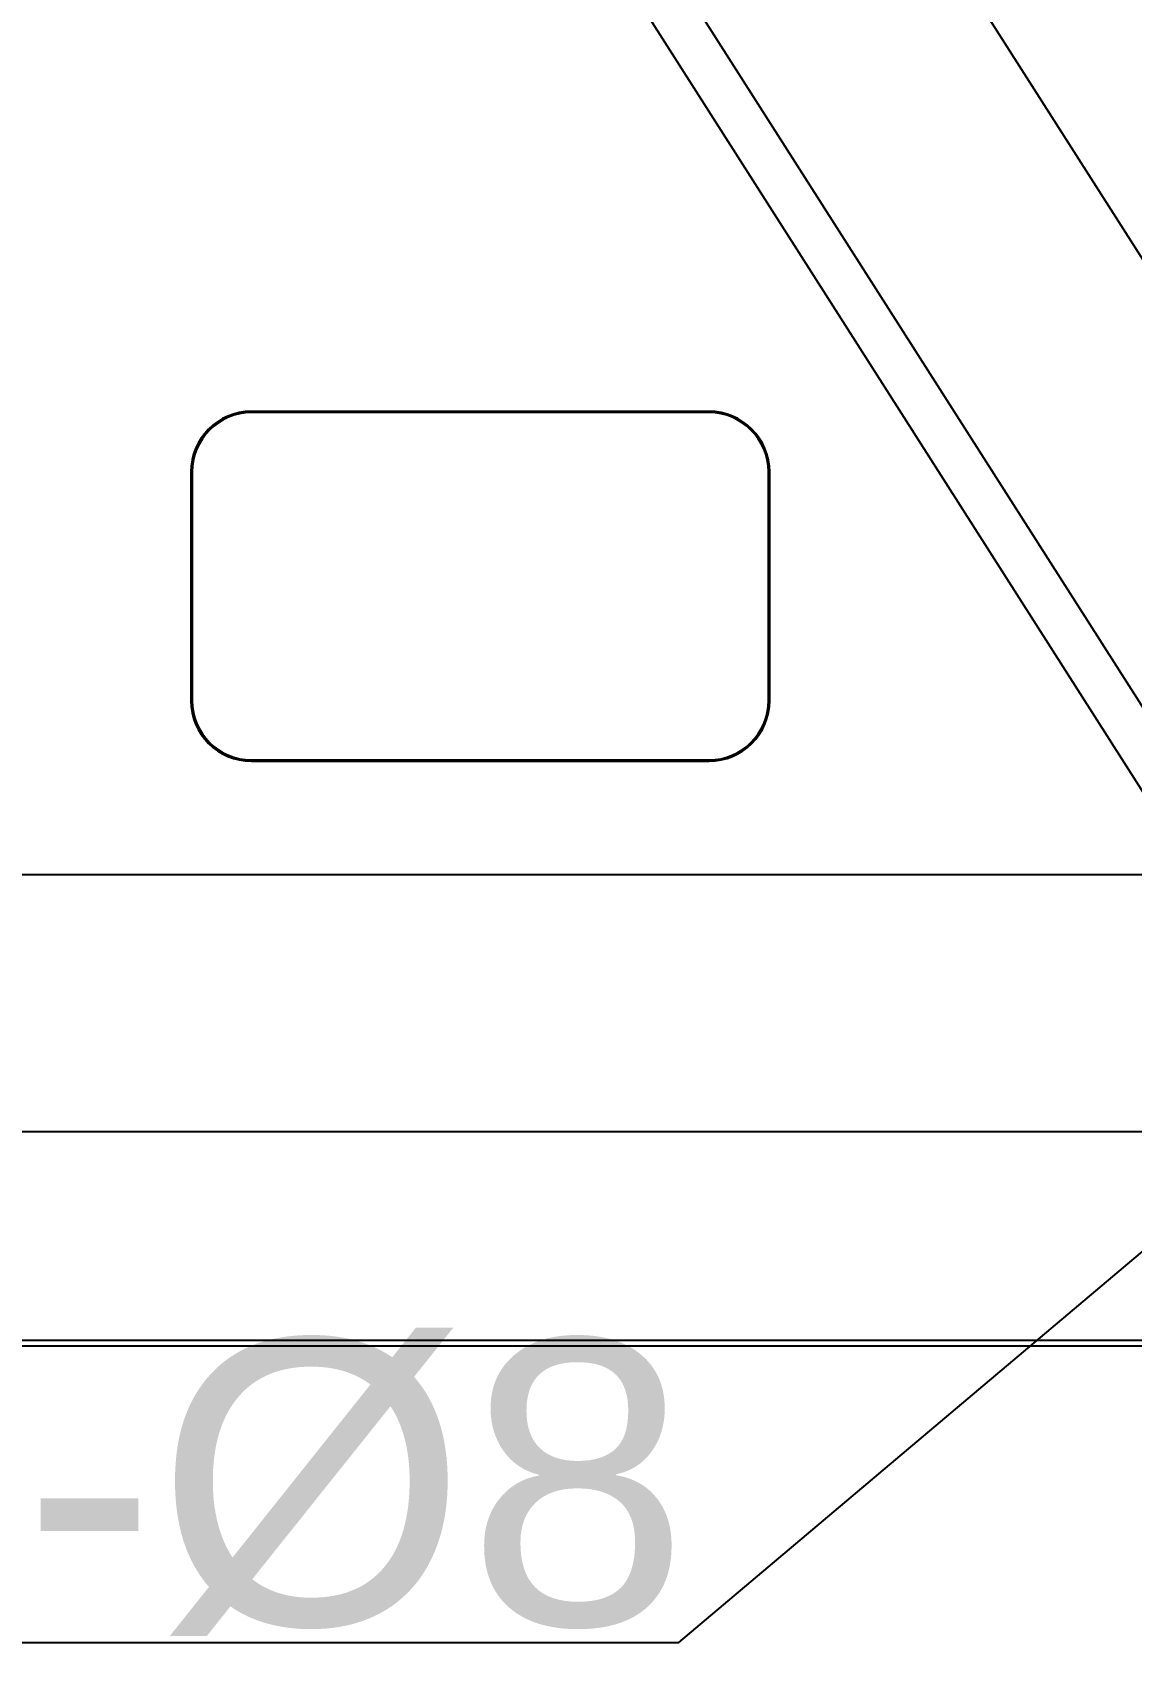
# Model space of a CAD drawing. Header units: millimetres. Extents: x 3299 to 14264, y 1863 to 5555.
# Drawn here: x 4894.5 to 4990.5, y 2472.7 to 2616.4 of the extents above; entities that cross this region are included whole.
import ezdxf

# ---------------------------------------------------------------- set-up
doc = ezdxf.new("R2010")
doc.units = ezdxf.units.MM
doc.styles.get("Standard").update_dxf_attribs({"font": 'arial.ttf'})
doc.dimstyles.new('缩小5倍', dxfattribs={"dimtxt": 25, "dimasz": 10, "dimexe": 0.18, "dimexo": 0.0625, "dimgap": 0.09, "dimtad": 1, "dimtoh": 1, "dimdec": 3, "dimzin": 9, "dimdsep": 46, "dimtxsty": 'Standard', "dimblk": '_FILLED', "dimcen": 0.09, "dimclrd": 256, "dimclre": 256, "dimclrt": 256, "dimazin": 2, "dimtfac": 1, "dimtdec": 3, "dimtofl": 0, "dimtmove": 0, "dimatfit": 3, "dimldrblk": '_FILLED', "dimfxl": 1, "dimtolj": 1, "dimtzin": 0, "dimarcsym": 0})

# ---------------------------------------------------------------- blocks, each defined once
blk = doc.blocks.new('_FILLED')
at = {"color": 0, "linetype": 'ByBlock'}
blk.add_solid([(0, 0), (-1, 0.15), (-1, -0.15)], dxfattribs=at)
blk = doc.blocks.new('*D150')
at = {"lineweight": -2, "transparency": 16777216}
for p, q in [((5011.24, 2526.52), (5011.42, 2526.52)), ((5011.33, 2526.43), (5011.33, 2526.61)), ((4950.97, 2475.59), (5000.63, 2517.49)), ((4875.22, 2475.59), (4950.97, 2475.59))]:
    blk.add_line(p, q, dxfattribs=at)
at = {"layer": 'Defpoints', "color": 0, "transparency": 16777216}
for p in [(5014.38, 2529.1), (5008.27, 2523.94)]:
    blk.add_point(p, dxfattribs=at)
at = {"lineweight": -2, "transparency": 16777216, "xscale": 10, "yscale": 10, "zscale": 10, "rotation": 40.15966194180459}
blk.add_blockref('_FILLED', (5008.27, 2523.94), dxfattribs=at)
at = {"lineweight": 5, "transparency": 16777216, "insert": (4913.05, 2489.15), "char_height": 25, "attachment_point": 5}
blk.add_mtext('\\A1;4-%%C8', dxfattribs=at)

msp = doc.modelspace()

# ---------------------------------------------------------------- linework, layer by layer
at = {"color": 7, "linetype": 'Continuous'}
for p, q in [((4996.65944, 2588.50282), (4866.75378, 2792.41386)), ((4996.5078, 2542.18859), (4925.83472, 2653.12311)), ((4930.22174, 2653.62311), (4999.31803, 2545.16367)), ((4953.62578, 2583.27311), (4913.62578, 2583.27311)), ((4913.62578, 2583.27311), (4913.62578, 2583.15764)), ((4953.62578, 2583.15764), (4913.62578, 2583.15764)), ((4953.62578, 2583.27311), (4953.62578, 2583.15764)), ((4908.32578, 2577.97311), (4908.44125, 2577.97311)), ((4908.32578, 2577.97311), (4908.32578, 2557.97311)), ((4908.44125, 2577.97311), (4908.44125, 2557.97311)), ((4958.92578, 2577.97311), (4958.81031, 2577.97311)), ((4958.81031, 2557.97311), (4958.81031, 2577.97311)), ((4958.92578, 2557.97311), (4958.92578, 2577.97311)), ((4908.32578, 2557.97311), (4908.44125, 2557.97311)), ((4958.92578, 2557.97311), (4958.81031, 2557.97311)), ((4913.62578, 2552.78858), (4953.62578, 2552.78858)), ((4913.62578, 2552.67311), (4913.62578, 2552.78858)), ((4913.62578, 2552.67311), (4953.62578, 2552.67311)), ((4953.62578, 2552.67311), (4953.62578, 2552.78858)), ((4728.52921, 2542.76609), (4992.5984, 2542.76609)), ((4714.21302, 2520.29416), (4992.5984, 2520.29416)), ((5046.32578, 2501.52311), (4446.32578, 2501.52311)), ((5010.87007, 2502.02249), (4702.57268, 2502.02249))]:
    msp.add_line(p, q, dxfattribs=at)
for centre, radius, start, end in [((4913.62578, 2577.97311), 5.3, 90, 180), ((4913.62578, 2577.97311), 5.18453, 90, 180), ((4953.62578, 2577.97311), 5.3, 0, 90), ((4953.62578, 2577.97311), 5.18453, 0, 90), ((4913.62578, 2557.97311), 5.3, 180, 270), ((4913.62578, 2557.97311), 5.18453, 180, 270), ((4953.62578, 2557.97311), 5.3, 270, 0), ((4953.62578, 2557.97311), 5.18453, 270, 0)]:
    msp.add_arc(centre, radius, start, end, dxfattribs=at)

# ---------------------------------------------------------------- dimensions: what is measured, and where the dimension line sits
at = {"color": 1, "lineweight": 5}
dim = msp.add_diameter_dim_2p(p1=(5014.38278, 2529.10279), p2=(5008.26878, 2523.94343), text='4-%%C8', dimstyle='缩小5倍', dxfattribs=at)
dim.commit()
dim.dimension.update_dxf_attribs({"geometry": '*D150', "text_midpoint": (4913.05015, 2475.59358), "dimtype": 163})

doc.saveas('drawing.dxf')
